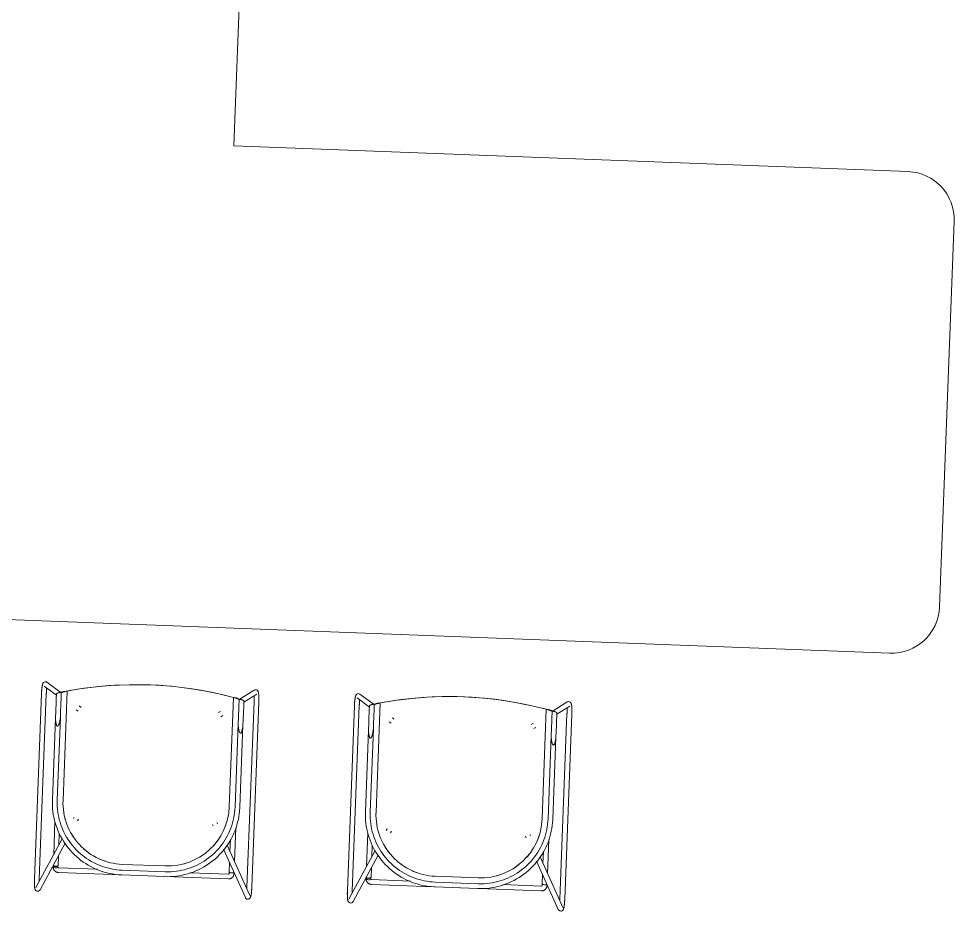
# Model space of a CAD drawing. Header units: millimetres. Extents: x 17567 to 83301, y -4294 to 56331.
# Drawn here: x 57543 to 59485, y 38583 to 40435 of the extents above; entities that cross this region are included whole.
import ezdxf

# ---------------------------------------------------------------- set-up
doc = ezdxf.new("R2010")
doc.units = ezdxf.units.MM
doc.header["$MEASUREMENT"] = 0
doc.layers.add('I-FURN', color=40, linetype='Continuous', lineweight=13)
doc.layers.add('Q-CASE', color=33, linetype='Continuous', lineweight=13)

# ---------------------------------------------------------------- blocks, each defined once
blk = doc.blocks.new('BVN_Joinery_Cafe_JO-N-01 _Opt 10_ - Type 1-10444974-GA PLAN - LEVEL 11')
at = {"layer": 'Q-CASE'}
for p, q in [((-2039.6, 2349.1), (-2039.6, 4699.3)), ((-1039.6, 2349.1), (-1039.6, 3749.3)), ((1110.4, 3749.3), (-1039.6, 3749.3)), ((-1139.4, 2249.3), (-1939.9, 2249.3))]:
    blk.add_line(p, q, dxfattribs=at)
for centre, start, end in [((-1939.9, 2349.1), 180, 270), ((-1139.4, 2349.1), 270, 360)]:
    blk.add_arc(centre, 99.7, start, end, dxfattribs=at)
blk = doc.blocks.new('New Furniture_Bar Stool_NC4 - NC4-V125-GA PLAN - LEVEL 11')
at = {"layer": 'I-FURN'}
for p, q in [((-222.2, 225.4), (-171.1, 122.5)), ((-164.3, 131.3), (-213.2, 229.9)), ((213.2, 229.9), (164.5, 131.7)), ((171.1, 122.5), (222.2, 225.4)), ((-225.7, 208.2), (-225.7, -176.9)), ((-215.7, -176.9), (-215.7, 208.2)), ((215.7, 208.2), (215.7, -176.9)), ((225.7, -176.9), (225.7, 208.2)), ((-187.7, 181.9), (-187.7, 178.2)), ((-177.7, 178.2), (-177.7, 181.9)), ((-177.7, 158.3), (-177.7, 178.2)), ((-46, 192.8), (-176.5, 192.8)), ((-176.5, 182.8), (-96.4, 182.8)), ((44.7, 192.9), (-44.7, 192.9)), ((-44.7, 182.9), (44.7, 182.9)), ((176.5, 192.8), (46, 192.8)), ((95.9, 182.8), (176.5, 182.8)), ((177.7, 178.2), (177.7, 158.3)), ((-187.7, 156.2), (-187.7, 86.3)), ((44.7, 170.8), (-44.7, 170.8)), ((44.7, 170.8), (-44.7, 170.8)), ((187.7, 86.5), (187.7, 156.2)), ((-177.7, 110.5), (-177.7, 136)), ((177.7, 136), (177.7, 111.3)), ((-149.8, 79.6), (-148.3, 76.5)), ((-139.3, 80.9), (-140.8, 84)), ((140.8, 84), (139.3, 80.9)), ((148.3, 76.5), (149.8, 79.6)), ((-194.7, 42.9), (-194.7, -127.1)), ((-184.7, -129.8), (-184.7, 42.9)), ((-172.5, 42.9), (-172.5, -184.2)), ((-172.5, 42.9), (-172.5, -184.2)), ((172.5, -184.2), (172.5, 42.9)), ((172.5, -184.2), (172.5, 42.9)), ((184.7, 42.9), (184.7, -129.8)), ((194.7, -127.1), (194.7, 42.9)), ((-148.1, -143), (-152.3, -145.9)), ((-146.7, -154.2), (-142.4, -151.3)), ((142.4, -151.3), (146.7, -154.2)), ((152.3, -145.9), (148.1, -143)), ((-194.7, -174.8), (-220.9, -192.7)), ((-215.3, -201), (-184.8, -180.2)), ((-188.6, -180.3), (-172.8, -184.1)), ((172.8, -184.1), (188.6, -180.3)), ((183.1, -181.3), (183.4, -181.1)), ((184.8, -180.2), (215.3, -201)), ((220.9, -192.7), (194.7, -174.8))]:
    blk.add_line(p, q, dxfattribs=at)
at = {"layer": 'I-FURN', "flags": 128}
for points in [[(-218.3, 233.2), (-220, 232.9), (-221.2, 232.3), (-222.1, 231.6), (-222.7, 231), (-223.1, 230.4), (-223.4, 229.9), (-223.6, 229.4), (-223.8, 228.9), (-223.9, 228.5), (-224, 228), (-224.2, 227.6), (-224.3, 227.1), (-224.4, 226.6), (-224.5, 226.1), (-224.6, 225.6), (-224.7, 225.1), (-224.8, 224.5), (-224.9, 223.9), (-224.9, 223.3), (-225, 222.7), (-225.1, 222.1), (-225.1, 221.5), (-225.2, 220.8), (-225.3, 220.1), (-225.3, 219.4), (-225.4, 218.7), (-225.4, 218), (-225.5, 217.2), (-225.5, 216.5), (-225.6, 215.7), (-225.6, 214.9), (-225.6, 214.1), (-225.7, 213.3), (-225.7, 212.5), (-225.7, 211.7), (-225.7, 210.9), (-225.7, 210.1), (-225.7, 209.3), (-225.7, 208.4), (-225.7, 208.2)], [(-218.3, 233.2), (-216.6, 232.9), (-215.4, 232.3), (-214.5, 231.6), (-213.9, 231), (-213.5, 230.4), (-213.2, 229.9), (-213.2, 229.9)], [(218.3, 233.2), (216.6, 232.9), (215.4, 232.3), (214.5, 231.6), (213.9, 231), (213.5, 230.4), (213.2, 229.9), (213.2, 229.9)], [(218.3, 233.2), (220, 232.9), (221.2, 232.3), (222.1, 231.6), (222.7, 231), (223.1, 230.4), (223.4, 229.9), (223.6, 229.4), (223.8, 228.9), (223.9, 228.5), (224, 228), (224.2, 227.6), (224.3, 227.1), (224.4, 226.6), (224.5, 226.1), (224.6, 225.6), (224.7, 225.1), (224.8, 224.5), (224.9, 223.9), (224.9, 223.3), (225, 222.7), (225.1, 222.1), (225.1, 221.5), (225.2, 220.8), (225.3, 220.1), (225.3, 219.4), (225.4, 218.7), (225.4, 218), (225.5, 217.2), (225.5, 216.5), (225.6, 215.7), (225.6, 214.9), (225.6, 214.1), (225.7, 213.3), (225.7, 212.5), (225.7, 211.7), (225.7, 210.9), (225.7, 210.1), (225.7, 209.3), (225.7, 208.4), (225.7, 208.2)], [(-215.7, 212), (-215.7, 211.2), (-215.7, 210.5), (-215.7, 209.7), (-215.7, 208.9), (-215.7, 208.2)], [(215.7, 212), (215.7, 211.2), (215.7, 210.5), (215.7, 209.7), (215.7, 208.9), (215.7, 208.2)], [(-44.7, 192.9), (-50.7, 192.8), (-56.6, 192.4), (-62.6, 191.9), (-68.6, 191), (-74.5, 189.9), (-80.3, 188.6), (-86.1, 187.1), (-91.8, 185.3), (-97.5, 183.3), (-103.1, 181.1), (-108.6, 178.6), (-113.9, 176), (-119.2, 173.1), (-124.3, 170), (-129.4, 166.7), (-134.2, 163.2), (-139, 159.6), (-143.6, 155.7), (-148, 151.7), (-152.3, 147.4), (-156.4, 143), (-160.3, 138.5), (-164, 133.8), (-167.5, 129), (-170.9, 124), (-174, 118.9), (-177, 113.6), (-179.7, 108.3), (-182.2, 102.8), (-184.5, 97.3), (-186.5, 91.6), (-188.4, 85.9), (-190, 80.2), (-191.3, 74.3), (-192.5, 68.4), (-193.4, 62.5), (-194, 56.5), (-194.5, 50.5), (-194.7, 44.5), (-194.7, 42.9)], [(-176.5, 192.8), (-176.9, 192.7), (-177.4, 192.7), (-177.8, 192.7), (-178.2, 192.6), (-178.7, 192.5), (-179.1, 192.5), (-179.5, 192.3), (-179.9, 192.2), (-180.4, 192.1), (-180.8, 191.9), (-181.2, 191.8), (-181.6, 191.6), (-182, 191.4), (-182.3, 191.1), (-182.7, 190.9), (-183.1, 190.7), (-183.4, 190.4), (-183.8, 190.1), (-184.1, 189.8), (-184.4, 189.5), (-184.7, 189.2), (-185, 188.9), (-185.3, 188.6), (-185.6, 188.2), (-185.9, 187.8), (-186.1, 187.5), (-186.3, 187.1), (-186.5, 186.7), (-186.7, 186.3), (-186.9, 185.9), (-187.1, 185.5), (-187.2, 185), (-187.3, 184.6), (-187.4, 184.2), (-187.5, 183.8), (-187.6, 183.3), (-187.6, 182.9), (-187.7, 182.4), (-187.7, 182), (-187.7, 181.9)], [(-184.7, 42.9), (-184.5, 48.5), (-184.2, 54.1), (-183.7, 59.7), (-182.9, 65.2), (-181.9, 70.7), (-180.6, 76.2), (-179.2, 81.6), (-177.6, 87), (-175.7, 92.2), (-173.6, 97.4), (-171.3, 102.6), (-168.8, 107.6), (-166.2, 112.5), (-163.3, 117.3), (-160.2, 122), (-157, 126.5), (-153.5, 131), (-149.9, 135.2), (-146.1, 139.4), (-142.2, 143.4), (-138.1, 147.2), (-133.9, 150.8), (-129.5, 154.3), (-125, 157.6), (-120.3, 160.7), (-115.5, 163.7), (-110.6, 166.4), (-105.7, 168.9), (-100.6, 171.3), (-95.4, 173.4), (-90.1, 175.3), (-84.8, 177.1), (-79.4, 178.5), (-74, 179.8), (-68.5, 180.9), (-62.9, 181.7), (-57.4, 182.4), (-51.8, 182.7), (-46.2, 182.9), (-44.7, 182.9)], [(-177.7, 181.9), (-177.7, 181.9), (-177.7, 181.9), (-177.7, 181.9), (-177.7, 182), (-177.7, 182), (-177.7, 182), (-177.7, 182), (-177.7, 182.1), (-177.6, 182.1), (-177.6, 182.1), (-177.6, 182.2), (-177.6, 182.2), (-177.6, 182.2), (-177.6, 182.2), (-177.6, 182.3), (-177.5, 182.3), (-177.5, 182.3), (-177.5, 182.4), (-177.5, 182.4), (-177.4, 182.4), (-177.4, 182.4), (-177.4, 182.5), (-177.3, 182.5), (-177.3, 182.5), (-177.2, 182.6), (-177.2, 182.6), (-177.1, 182.6), (-177.1, 182.6), (-177.1, 182.6), (-177, 182.7), (-177, 182.7), (-176.9, 182.7), (-176.8, 182.7), (-176.8, 182.7), (-176.7, 182.7), (-176.7, 182.7), (-176.6, 182.8), (-176.6, 182.8), (-176.5, 182.8), (-176.5, 182.8)], [(194.7, 42.9), (194.5, 48.9), (194.2, 54.9), (193.6, 60.9), (192.7, 66.8), (191.7, 72.7), (190.4, 78.6), (188.8, 84.4), (187, 90.1), (185, 95.8), (182.8, 101.3), (180.4, 106.8), (177.7, 112.2), (174.8, 117.5), (171.7, 122.6), (168.5, 127.6), (165, 132.5), (161.3, 137.2), (157.4, 141.8), (153.4, 146.3), (149.2, 150.5), (144.8, 154.6), (140.2, 158.5), (135.5, 162.3), (130.7, 165.8), (125.7, 169.1), (120.6, 172.3), (115.4, 175.2), (110, 177.9), (104.6, 180.4), (99, 182.7), (93.4, 184.8), (87.7, 186.6), (81.9, 188.2), (76, 189.6), (70.2, 190.7), (64.2, 191.6), (58.3, 192.3), (52.3, 192.7), (46.3, 192.9), (44.7, 192.9)], [(44.7, 182.9), (50.3, 182.8), (55.8, 182.5), (61.4, 181.9), (67, 181.1), (72.5, 180.1), (77.9, 178.9), (83.4, 177.5), (88.7, 175.8), (94, 174), (99.2, 171.9), (104.3, 169.6), (109.3, 167.1), (114.2, 164.4), (119, 161.5), (123.7, 158.5), (128.3, 155.2), (132.7, 151.8), (137, 148.2), (141.1, 144.4), (145.1, 140.5), (148.9, 136.4), (152.6, 132.1), (156, 127.7), (159.3, 123.2), (162.5, 118.6), (165.4, 113.8), (168.1, 108.9), (170.7, 103.9), (173, 98.8), (175.1, 93.7), (177.1, 88.4), (178.8, 83.1), (180.3, 77.7), (181.6, 72.2), (182.6, 66.7), (183.5, 61.2), (184.1, 55.6), (184.5, 50), (184.7, 44.4), (184.7, 42.9)], [(187.7, 181.9), (187.7, 182.3), (187.7, 182.7), (187.6, 183.2), (187.5, 183.6), (187.5, 184.1), (187.4, 184.5), (187.2, 184.9), (187.1, 185.4), (186.9, 185.8), (186.8, 186.2), (186.6, 186.6), (186.4, 187), (186.2, 187.4), (185.9, 187.7), (185.7, 188.1), (185.4, 188.5), (185.1, 188.8), (184.8, 189.1), (184.5, 189.5), (184.2, 189.8), (183.9, 190.1), (183.5, 190.3), (183.2, 190.6), (182.8, 190.9), (182.4, 191.1), (182.1, 191.3), (181.7, 191.5), (181.3, 191.7), (180.9, 191.9), (180.5, 192), (180.1, 192.2), (179.6, 192.3), (179.2, 192.4), (178.8, 192.5), (178.4, 192.6), (177.9, 192.7), (177.5, 192.7), (177, 192.7), (176.6, 192.8), (176.5, 192.8)], [(176.5, 182.8), (176.5, 182.8), (176.6, 182.8), (176.7, 182.7), (176.7, 182.7), (176.8, 182.7), (176.8, 182.7), (176.9, 182.7), (176.9, 182.7), (177, 182.7), (177, 182.7), (177.1, 182.6), (177.1, 182.6), (177.2, 182.6), (177.2, 182.6), (177.3, 182.5), (177.3, 182.5), (177.3, 182.5), (177.4, 182.5), (177.4, 182.4), (177.4, 182.4), (177.5, 182.4), (177.5, 182.3), (177.5, 182.3), (177.5, 182.3), (177.6, 182.2), (177.6, 182.2), (177.6, 182.2), (177.6, 182.2), (177.6, 182.1), (177.6, 182.1), (177.7, 182.1), (177.7, 182), (177.7, 182), (177.7, 182), (177.7, 182), (177.7, 181.9), (177.7, 181.9), (177.7, 181.9), (177.7, 181.9), (177.7, 181.9)], [(-194.7, -127.1), (-194.7, -126.7), (-194.7, -126.4), (-194.6, -126.2), (-194.6, -125.7), (-194.6, -125.4), (-194.6, -125.2), (-194.6, -124.8), (-194.6, -124.6), (-194.5, -124.2), (-194.5, -123.8), (-194.5, -123.5), (-194.4, -122.9), (-194.4, -122.7), (-194.3, -122.2), (-194.3, -121.8), (-194.2, -121.4), (-194.1, -120.8), (-194, -120.3), (-194, -120.1), (-193.9, -119.8), (-193.8, -119.2), (-193.7, -118.7), (-193.6, -118.2), (-193.5, -117.6), (-193.4, -117.2), (-193.3, -116.9), (-193.2, -116.6), (-193.2, -116.2), (-193.1, -116), (-193, -115.7), (-193, -115.5), (-192.9, -115.2), (-192.8, -115), (-192.7, -114.7), (-192.6, -114.5), (-192.5, -114.2), (-192.4, -113.9), (-192.2, -113.3), (-192.1, -112.9), (-192, -112.7), (-191.9, -112.4), (-191.9, -112.3), (-191.8, -112.1), (-191.7, -111.9), (-191.6, -111.8), (-191.6, -111.6), (-191.5, -111.4), (-191.5, -111.4), (-191.4, -111.2), (-191.3, -111.2), (-191.3, -111.1), (-191.2, -111), (-191.2, -110.9), (-191.1, -110.8), (-191.1, -110.8), (-191, -110.8), (-191, -110.7), (-191, -110.7), (-190.9, -110.6), (-190.9, -110.6), (-190.8, -110.6), (-190.8, -110.6), (-190.7, -110.5), (-190.7, -110.5), (-190.6, -110.5), (-190.5, -110.5), (-190.5, -110.5), (-190.4, -110.5), (-190.4, -110.5), (-190.3, -110.5), (-190.2, -110.5), (-190.2, -110.6), (-190.1, -110.6), (-190, -110.6), (-190, -110.6), (-189.9, -110.7), (-189.8, -110.7), (-189.7, -110.8), (-189.6, -110.9), (-189.5, -110.9), (-189.4, -111), (-189.3, -111.1), (-189.2, -111.2), (-189, -111.3), (-189, -111.4), (-188.8, -111.6), (-188.7, -111.7), (-188.6, -111.8), (-188.4, -112), (-188.3, -112.1), (-188.2, -112.2), (-188.1, -112.4), (-187.9, -112.6), (-187.8, -112.8), (-187.8, -112.8), (-187.7, -113), (-187.6, -113), (-187.6, -113.1), (-187.5, -113.3), (-187.5, -113.4), (-187.4, -113.5), (-187.3, -113.8), (-187.3, -113.9), (-187.2, -114.1), (-187.1, -114.3), (-187.1, -114.5), (-187, -114.8), (-186.9, -115.2), (-186.8, -115.5), (-186.7, -116), (-186.6, -116.5), (-186.5, -116.8), (-186.4, -117.1), (-186.4, -117.3), (-186.3, -117.6), (-186.2, -118.1), (-186.1, -118.5), (-186, -118.7), (-185.9, -119.2), (-185.9, -119.6), (-185.7, -120.3), (-185.6, -121), (-185.5, -121.3), (-185.4, -122.1), (-185.3, -122.4), (-185.3, -122.8), (-185.2, -123.5), (-185.1, -124.1), (-185, -124.4), (-185, -124.9), (-184.9, -125.4), (-184.9, -125.6), (-184.8, -126.2), (-184.8, -126.4), (-184.8, -126.9), (-184.8, -127.3), (-184.7, -127.5), (-184.7, -127.9), (-184.7, -128.1), (-184.7, -128.4), (-184.7, -128.8), (-184.7, -129.1), (-184.7, -129.4), (-184.7, -129.8)], [(184.7, -129.8), (184.7, -129.4), (184.7, -129.1), (184.7, -128.8), (184.7, -128.4), (184.7, -128.1), (184.7, -127.9), (184.7, -127.5), (184.8, -127.3), (184.8, -126.9), (184.8, -126.4), (184.8, -126.2), (184.9, -125.6), (184.9, -125.4), (185, -124.9), (185, -124.4), (185.1, -124.1), (185.2, -123.5), (185.3, -122.8), (185.3, -122.4), (185.4, -122.1), (185.5, -121.3), (185.6, -121), (185.7, -120.3), (185.9, -119.6), (185.9, -119.2), (186, -118.7), (186.1, -118.5), (186.2, -118.1), (186.3, -117.6), (186.4, -117.3), (186.4, -117.1), (186.5, -116.8), (186.6, -116.5), (186.7, -116), (186.8, -115.5), (186.9, -115.2), (187, -114.8), (187.1, -114.5), (187.1, -114.3), (187.2, -114.1), (187.3, -113.9), (187.3, -113.8), (187.4, -113.5), (187.5, -113.4), (187.5, -113.3), (187.6, -113.1), (187.6, -113), (187.7, -113), (187.8, -112.8), (187.8, -112.8), (187.9, -112.6), (188.1, -112.4), (188.2, -112.2), (188.3, -112.1), (188.4, -112), (188.6, -111.8), (188.7, -111.7), (188.8, -111.6), (189, -111.4), (189, -111.3), (189.2, -111.2), (189.3, -111.1), (189.4, -111), (189.5, -110.9), (189.6, -110.9), (189.7, -110.8), (189.8, -110.7), (189.9, -110.7), (190, -110.6), (190, -110.6), (190.1, -110.6), (190.2, -110.6), (190.2, -110.5), (190.3, -110.5), (190.4, -110.5), (190.4, -110.5), (190.5, -110.5), (190.5, -110.5), (190.6, -110.5), (190.7, -110.5), (190.7, -110.5), (190.8, -110.6), (190.8, -110.6), (190.9, -110.6), (190.9, -110.6), (191, -110.7), (191, -110.7), (191, -110.8), (191.1, -110.8), (191.1, -110.8), (191.2, -110.9), (191.2, -111), (191.3, -111.1), (191.3, -111.2), (191.4, -111.2), (191.5, -111.4), (191.5, -111.4), (191.6, -111.6), (191.6, -111.8), (191.7, -111.9), (191.8, -112.1), (191.9, -112.3), (191.9, -112.4), (192, -112.7), (192.1, -112.9), (192.2, -113.3), (192.4, -113.9), (192.5, -114.2), (192.6, -114.5), (192.7, -114.7), (192.8, -115), (192.9, -115.2), (193, -115.5), (193, -115.7), (193.1, -116), (193.2, -116.2), (193.2, -116.6), (193.3, -116.9), (193.4, -117.2), (193.5, -117.6), (193.6, -118.2), (193.7, -118.7), (193.8, -119.2), (193.9, -119.8), (194, -120.1), (194, -120.3), (194.1, -120.8), (194.2, -121.4), (194.3, -121.8), (194.3, -122.2), (194.4, -122.7), (194.4, -122.9), (194.5, -123.5), (194.5, -123.8), (194.5, -124.2), (194.6, -124.6), (194.6, -124.8), (194.6, -125.2), (194.6, -125.4), (194.6, -125.7), (194.6, -126.2), (194.7, -126.4), (194.7, -126.7), (194.7, -127.1)], [(-194.7, -177.1), (-194.7, -172.2), (-194.7, -168.6), (-194.7, -164.4), (-194.7, -156.7), (-194.7, -147.9), (-194.7, -143), (-194.7, -138), (-194.7, -127.1)], [(-184.7, -129.8), (-184.7, -144), (-184.7, -150.5), (-184.7, -156.5), (-184.7, -164.6), (-184.7, -168.1), (-184.7, -171.2), (-184.7, -173.9), (-184.7, -176.2), (-184.7, -179.6)], [(184.7, -179.6), (184.7, -174.7), (184.7, -171.2), (184.7, -166.9), (184.7, -159.4), (184.7, -150.5), (184.7, -145.7), (184.7, -140.6), (184.7, -129.8)], [(194.7, -127.1), (194.7, -141.4), (194.7, -147.9), (194.7, -153.9), (194.7, -162), (194.7, -165.5), (194.7, -168.6), (194.7, -171.4), (194.7, -173.7), (194.7, -177.1)], [(-218.3, -201.9), (-220, -201.6), (-221.2, -201), (-222.1, -200.3), (-222.7, -199.7), (-223.1, -199.1), (-223.4, -198.5), (-223.6, -198.1), (-223.8, -197.6), (-223.9, -197.2), (-224, -196.7), (-224.2, -196.2), (-224.3, -195.8), (-224.4, -195.3), (-224.5, -194.8), (-224.6, -194.3), (-224.7, -193.7), (-224.8, -193.2), (-224.9, -192.6), (-224.9, -192), (-225, -191.4), (-225.1, -190.8), (-225.1, -190.1), (-225.2, -189.5), (-225.3, -188.8), (-225.3, -188.1), (-225.4, -187.4), (-225.4, -186.6), (-225.5, -185.9), (-225.5, -185.1), (-225.6, -184.4), (-225.6, -183.6), (-225.6, -182.8), (-225.7, -182), (-225.7, -181.2), (-225.7, -180.4), (-225.7, -179.6), (-225.7, -178.8), (-225.7, -177.9), (-225.7, -177.1), (-225.7, -176.9)], [(-215.2, -188.9), (-215.3, -188.3), (-215.3, -187.7), (-215.4, -187.1), (-215.4, -186.4), (-215.5, -185.8), (-215.5, -185.1), (-215.6, -184.4), (-215.6, -183.7), (-215.6, -182.9), (-215.6, -182.2), (-215.7, -181.4), (-215.7, -180.7), (-215.7, -179.9), (-215.7, -179.2), (-215.7, -178.4), (-215.7, -177.6), (-215.7, -176.9)], [(-180.6, -182.1), (-182.5, -181.7), (-183.5, -181.5), (-184.8, -181.2), (-185.7, -181), (-186.1, -180.9), (-186.8, -180.8), (-187.4, -180.6), (-187.7, -180.6), (-188.3, -180.4), (-188.5, -180.4), (-189, -180.3), (-189.4, -180.1), (-189.7, -180.1), (-190, -180), (-190.5, -179.8), (-190.9, -179.7), (-191.2, -179.6), (-191.4, -179.5), (-191.6, -179.5), (-191.8, -179.4), (-192.1, -179.3), (-192.3, -179.2), (-192.4, -179.2), (-192.6, -179.1), (-192.8, -179), (-193, -178.9), (-193.1, -178.9), (-193.3, -178.8), (-193.4, -178.7), (-193.5, -178.6), (-193.7, -178.5), (-193.7, -178.5), (-193.9, -178.4), (-194, -178.3), (-194, -178.3), (-194.1, -178.2), (-194.2, -178.1), (-194.2, -178), (-194.3, -178), (-194.3, -177.9), (-194.4, -177.9), (-194.4, -177.8), (-194.5, -177.8), (-194.5, -177.7), (-194.5, -177.6), (-194.6, -177.6), (-194.6, -177.5), (-194.6, -177.4), (-194.6, -177.4), (-194.6, -177.3), (-194.7, -177.2), (-194.7, -177.1), (-194.7, -177.1)], [(-184.7, -179.6), (-184.7, -179.6), (-184.7, -179.7), (-184.6, -179.7), (-184.6, -179.8), (-184.6, -179.9), (-184.6, -179.9), (-184.6, -179.9), (-184.5, -180), (-184.5, -180.1), (-184.5, -180.1), (-184.4, -180.2), (-184.4, -180.3), (-184.3, -180.3), (-184.3, -180.4), (-184.2, -180.4), (-184.1, -180.5), (-184.1, -180.5), (-184, -180.6), (-183.9, -180.7), (-183.7, -180.8), (-183.5, -180.9), (-183.4, -181), (-183.3, -181), (-183.1, -181.1), (-182.9, -181.2), (-182.8, -181.2), (-182.6, -181.4), (-182.4, -181.4), (-182.1, -181.5), (-181.9, -181.6), (-181.7, -181.7), (-181.2, -181.9), (-181, -181.9), (-180.5, -182.1), (-179.9, -182.3), (-179.5, -182.4), (-179.3, -182.5), (-178.8, -182.6), (-178.1, -182.8), (-177.7, -182.9), (-176.8, -183.1), (-176.4, -183.2), (-175.4, -183.5), (-174.5, -183.7), (-173.8, -183.9), (-172.5, -184.2)], [(-182.1, -182), (-181.7, -182.2), (-181.3, -182.4)], [(-180.9, -182.5), (-180.5, -182.7), (-180.1, -182.8), (-179.6, -183), (-179.2, -183.1), (-178.8, -183.2), (-178.4, -183.2), (-177.9, -183.3)], [(-172.5, -184.2), (-141.9, -190.5), (-111.1, -195.5), (-80.2, -199.4), (-49.1, -201.9), (-17.9, -203.3), (13.3, -203.4), (44.5, -202.2), (75.7, -199.8), (106.7, -196.2), (137.5, -191.3), (168.1, -185.2), (172.5, -184.2)], [(172.5, -184.2), (174, -183.8), (174.7, -183.6), (175.8, -183.4), (176.7, -183.2), (177.2, -183), (177.8, -182.9), (178.4, -182.7), (178.8, -182.6), (179.3, -182.5), (179.5, -182.4), (179.9, -182.3), (180.5, -182.1), (181, -181.9), (181.2, -181.9), (181.7, -181.7), (181.9, -181.6), (182.1, -181.5), (182.4, -181.4), (182.6, -181.4), (182.8, -181.2), (182.9, -181.2), (183.1, -181.1), (183.3, -181), (183.4, -181), (183.5, -180.9), (183.7, -180.8), (183.9, -180.7), (184, -180.6), (184.1, -180.5), (184.1, -180.5), (184.2, -180.4), (184.3, -180.4), (184.3, -180.3), (184.4, -180.3), (184.4, -180.2), (184.5, -180.1), (184.5, -180.1), (184.5, -180), (184.6, -179.9), (184.6, -179.9), (184.6, -179.9), (184.6, -179.8), (184.6, -179.7), (184.7, -179.7), (184.7, -179.6), (184.7, -179.6)], [(177.8, -183.3), (178.2, -183.3), (178.7, -183.2), (179.1, -183.1), (179.5, -183), (179.9, -182.9), (180.4, -182.7), (180.8, -182.6), (181.2, -182.4), (181.6, -182.2), (182, -182)], [(194.7, -177.1), (194.7, -177.2), (194.7, -177.2), (194.6, -177.3), (194.6, -177.4), (194.6, -177.4), (194.6, -177.5), (194.6, -177.5), (194.6, -177.6), (194.5, -177.7), (194.5, -177.7), (194.4, -177.8), (194.4, -177.9), (194.3, -177.9), (194.3, -178), (194.2, -178.1), (194.2, -178.1), (194.1, -178.2), (194, -178.2), (194, -178.3), (193.9, -178.4), (193.7, -178.5), (193.6, -178.6), (193.5, -178.6), (193.4, -178.7), (193.2, -178.8), (193.2, -178.8), (193, -178.9), (192.9, -179), (192.7, -179), (192.5, -179.1), (192.4, -179.2), (192.1, -179.3), (191.8, -179.4), (191.6, -179.5), (191.4, -179.5), (191.2, -179.6), (190.9, -179.7), (190.5, -179.8), (190, -180), (189.7, -180.1), (189.4, -180.1), (189, -180.3), (188.5, -180.4), (188.3, -180.4), (187.7, -180.6), (187.4, -180.6), (186.8, -180.8), (186.1, -180.9), (185.7, -181), (184.8, -181.2), (183.5, -181.5), (182.5, -181.7), (180.6, -182.1)], [(215.2, -188.9), (215.3, -188.3), (215.3, -187.7), (215.4, -187.1), (215.4, -186.4), (215.5, -185.8), (215.5, -185.1), (215.6, -184.4), (215.6, -183.7), (215.6, -182.9), (215.6, -182.2), (215.7, -181.4), (215.7, -180.7), (215.7, -179.9), (215.7, -179.2), (215.7, -178.4), (215.7, -177.6), (215.7, -176.9)], [(218.3, -201.9), (220, -201.6), (221.2, -201), (222.1, -200.3), (222.7, -199.7), (223.1, -199.1), (223.4, -198.5), (223.6, -198.1), (223.8, -197.6), (223.9, -197.2), (224, -196.7), (224.2, -196.2), (224.3, -195.8), (224.4, -195.3), (224.5, -194.8), (224.6, -194.3), (224.7, -193.7), (224.8, -193.2), (224.9, -192.6), (224.9, -192), (225, -191.4), (225.1, -190.8), (225.1, -190.1), (225.2, -189.5), (225.3, -188.8), (225.3, -188.1), (225.4, -187.4), (225.4, -186.6), (225.5, -185.9), (225.5, -185.1), (225.6, -184.4), (225.6, -183.6), (225.6, -182.8), (225.7, -182), (225.7, -181.2), (225.7, -180.4), (225.7, -179.6), (225.7, -178.8), (225.7, -177.9), (225.7, -177.1), (225.7, -176.9)], [(-218.3, -201.9), (-216.6, -201.6), (-215.4, -201), (-215.3, -201)], [(218.3, -201.9), (216.6, -201.6), (215.4, -201), (215.3, -201)]]:
    blk.add_lwpolyline(points, dxfattribs=at)
at = {"layer": 'I-FURN'}
for centre, radius, start, end in [((-44.7, 42.9), 127.9, 90, 180), ((-44.7, 42.9), 127.9, 106.682, 111.9872), ((44.7, 42.9), 127.9, 360, 90), ((44.7, 42.9), 127.9, 68.0128, 73.318), ((-44.7, 42.9), 127.9, 123.4498, 129.5802), ((44.7, 42.9), 127.9, 50.4198, 56.5502), ((-44.7, 42.9), 127.9, 140.4198, 146.5502), ((44.7, 42.9), 127.9, 33.4498, 39.5802), ((-44.7, 42.9), 127.9, 158.0128, 163.318), ((44.7, 42.9), 127.9, 16.682, 21.9872), ((0, 576.9), 780.4, 257.2281, 282.7719)]:
    blk.add_arc(centre, radius, start, end, dxfattribs=at)
for centre, major_axis, start_param, end_param in [((-182.7, 178.2), (5, 0), 0, 3.141593), ((-182.7, 178.2), (-5, 0), 4.712389, 6.283185), ((-182.7, 178.2), (5, 0), 0, 1.570796), ((182.7, 181.9), (5, 0), 0, 3.141593), ((182.7, 181.9), (5, 0), 3.141593, 6.283185), ((182.7, 178.2), (5, 0), 1.570796, 3.141593), ((182.7, 178.2), (5, 0), 0, 1.570796)]:
    blk.add_ellipse(centre, major_axis=major_axis, ratio=0.309017, start_param=start_param, end_param=end_param, dxfattribs=at)
blk = doc.blocks.new('New Furniture_Bar Stool_NC4 - NC4-V126-GA PLAN - LEVEL 11')
at = {"layer": 'I-FURN'}
for p, q in [((-222.2, 225.4), (-171.1, 122.5)), ((-164.3, 131.3), (-213.2, 229.9)), ((213.2, 229.9), (164.5, 131.7)), ((171.1, 122.5), (222.2, 225.4)), ((-225.7, 208.2), (-225.7, -176.9)), ((-215.7, -176.9), (-215.7, 208.2)), ((215.7, 208.2), (215.7, -176.9)), ((225.7, -176.9), (225.7, 208.2)), ((-187.7, 181.9), (-187.7, 178.2)), ((-177.7, 178.2), (-177.7, 181.9)), ((-177.7, 158.3), (-177.7, 178.2)), ((-46, 192.8), (-176.5, 192.8)), ((-176.5, 182.8), (-96.4, 182.8)), ((44.7, 192.9), (-44.7, 192.9)), ((-44.7, 182.9), (44.7, 182.9)), ((176.5, 192.8), (46, 192.8)), ((95.9, 182.8), (176.5, 182.8)), ((177.7, 178.2), (177.7, 158.3)), ((-187.7, 156.2), (-187.7, 86.3)), ((44.7, 170.8), (-44.7, 170.8)), ((44.7, 170.8), (-44.7, 170.8)), ((187.7, 86.5), (187.7, 156.2)), ((-177.7, 110.5), (-177.7, 136)), ((177.7, 136), (177.7, 111.3)), ((-149.8, 79.6), (-148.3, 76.5)), ((-139.3, 80.9), (-140.8, 84)), ((140.8, 84), (139.3, 80.9)), ((148.3, 76.5), (149.8, 79.6)), ((-194.7, 42.9), (-194.7, -127.1)), ((-184.7, -129.8), (-184.7, 42.9)), ((-172.5, 42.9), (-172.5, -184.2)), ((-172.5, 42.9), (-172.5, -184.2)), ((172.5, -184.2), (172.5, 42.9)), ((172.5, -184.2), (172.5, 42.9)), ((184.7, 42.9), (184.7, -129.8)), ((194.7, -127.1), (194.7, 42.9)), ((-148.1, -143), (-152.3, -145.9)), ((-146.7, -154.2), (-142.4, -151.3)), ((142.4, -151.3), (146.7, -154.2)), ((152.3, -145.9), (148.1, -143)), ((-194.7, -174.8), (-220.9, -192.7)), ((-215.3, -201), (-184.8, -180.2)), ((-188.6, -180.3), (-172.8, -184.1)), ((172.8, -184.1), (188.6, -180.3)), ((183.1, -181.3), (183.4, -181.1)), ((184.8, -180.2), (215.3, -201)), ((220.9, -192.7), (194.7, -174.8))]:
    blk.add_line(p, q, dxfattribs=at)
at = {"layer": 'I-FURN', "flags": 128}
for points in [[(-218.3, 233.2), (-220, 232.9), (-221.2, 232.3), (-222.1, 231.6), (-222.7, 231), (-223.1, 230.4), (-223.4, 229.9), (-223.6, 229.4), (-223.8, 228.9), (-223.9, 228.5), (-224, 228), (-224.2, 227.6), (-224.3, 227.1), (-224.4, 226.6), (-224.5, 226.1), (-224.6, 225.6), (-224.7, 225.1), (-224.8, 224.5), (-224.9, 223.9), (-224.9, 223.3), (-225, 222.7), (-225.1, 222.1), (-225.1, 221.5), (-225.2, 220.8), (-225.3, 220.1), (-225.3, 219.4), (-225.4, 218.7), (-225.4, 218), (-225.5, 217.2), (-225.5, 216.5), (-225.6, 215.7), (-225.6, 214.9), (-225.6, 214.1), (-225.7, 213.3), (-225.7, 212.5), (-225.7, 211.7), (-225.7, 210.9), (-225.7, 210.1), (-225.7, 209.3), (-225.7, 208.4), (-225.7, 208.2)], [(-218.3, 233.2), (-216.6, 232.9), (-215.4, 232.3), (-214.5, 231.6), (-213.9, 231), (-213.5, 230.4), (-213.2, 229.9), (-213.2, 229.9)], [(218.3, 233.2), (216.6, 232.9), (215.4, 232.3), (214.5, 231.6), (213.9, 231), (213.5, 230.4), (213.2, 229.9), (213.2, 229.9)], [(218.3, 233.2), (220, 232.9), (221.2, 232.3), (222.1, 231.6), (222.7, 231), (223.1, 230.4), (223.4, 229.9), (223.6, 229.4), (223.8, 228.9), (223.9, 228.5), (224, 228), (224.2, 227.6), (224.3, 227.1), (224.4, 226.6), (224.5, 226.1), (224.6, 225.6), (224.7, 225.1), (224.8, 224.5), (224.9, 223.9), (224.9, 223.3), (225, 222.7), (225.1, 222.1), (225.1, 221.5), (225.2, 220.8), (225.3, 220.1), (225.3, 219.4), (225.4, 218.7), (225.4, 218), (225.5, 217.2), (225.5, 216.5), (225.6, 215.7), (225.6, 214.9), (225.6, 214.1), (225.7, 213.3), (225.7, 212.5), (225.7, 211.7), (225.7, 210.9), (225.7, 210.1), (225.7, 209.3), (225.7, 208.4), (225.7, 208.2)], [(-215.7, 212), (-215.7, 211.2), (-215.7, 210.5), (-215.7, 209.7), (-215.7, 208.9), (-215.7, 208.2)], [(215.7, 212), (215.7, 211.2), (215.7, 210.5), (215.7, 209.7), (215.7, 208.9), (215.7, 208.2)], [(-44.7, 192.9), (-50.7, 192.8), (-56.6, 192.4), (-62.6, 191.9), (-68.6, 191), (-74.5, 189.9), (-80.3, 188.6), (-86.1, 187.1), (-91.8, 185.3), (-97.5, 183.3), (-103.1, 181.1), (-108.6, 178.6), (-113.9, 176), (-119.2, 173.1), (-124.3, 170), (-129.4, 166.7), (-134.2, 163.2), (-139, 159.6), (-143.6, 155.7), (-148, 151.7), (-152.3, 147.4), (-156.4, 143), (-160.3, 138.5), (-164, 133.8), (-167.5, 129), (-170.9, 124), (-174, 118.9), (-177, 113.6), (-179.7, 108.3), (-182.2, 102.8), (-184.5, 97.3), (-186.5, 91.6), (-188.4, 85.9), (-190, 80.2), (-191.3, 74.3), (-192.5, 68.4), (-193.4, 62.5), (-194, 56.5), (-194.5, 50.5), (-194.7, 44.5), (-194.7, 42.9)], [(-176.5, 192.8), (-176.9, 192.7), (-177.4, 192.7), (-177.8, 192.7), (-178.2, 192.6), (-178.7, 192.5), (-179.1, 192.5), (-179.5, 192.3), (-179.9, 192.2), (-180.4, 192.1), (-180.8, 191.9), (-181.2, 191.8), (-181.6, 191.6), (-182, 191.4), (-182.3, 191.1), (-182.7, 190.9), (-183.1, 190.7), (-183.4, 190.4), (-183.8, 190.1), (-184.1, 189.8), (-184.4, 189.5), (-184.7, 189.2), (-185, 188.9), (-185.3, 188.6), (-185.6, 188.2), (-185.9, 187.8), (-186.1, 187.5), (-186.3, 187.1), (-186.5, 186.7), (-186.7, 186.3), (-186.9, 185.9), (-187.1, 185.5), (-187.2, 185), (-187.3, 184.6), (-187.4, 184.2), (-187.5, 183.8), (-187.6, 183.3), (-187.6, 182.9), (-187.7, 182.4), (-187.7, 182), (-187.7, 181.9)], [(-184.7, 42.9), (-184.5, 48.5), (-184.2, 54.1), (-183.7, 59.7), (-182.9, 65.2), (-181.9, 70.7), (-180.6, 76.2), (-179.2, 81.6), (-177.6, 87), (-175.7, 92.2), (-173.6, 97.4), (-171.3, 102.6), (-168.8, 107.6), (-166.2, 112.5), (-163.3, 117.3), (-160.2, 122), (-157, 126.5), (-153.5, 131), (-149.9, 135.2), (-146.1, 139.4), (-142.2, 143.4), (-138.1, 147.2), (-133.9, 150.8), (-129.5, 154.3), (-125, 157.6), (-120.3, 160.7), (-115.5, 163.7), (-110.6, 166.4), (-105.7, 168.9), (-100.6, 171.3), (-95.4, 173.4), (-90.1, 175.3), (-84.8, 177.1), (-79.4, 178.5), (-74, 179.8), (-68.5, 180.9), (-62.9, 181.7), (-57.4, 182.4), (-51.8, 182.7), (-46.2, 182.9), (-44.7, 182.9)], [(-177.7, 181.9), (-177.7, 181.9), (-177.7, 181.9), (-177.7, 181.9), (-177.7, 182), (-177.7, 182), (-177.7, 182), (-177.7, 182), (-177.7, 182.1), (-177.6, 182.1), (-177.6, 182.1), (-177.6, 182.2), (-177.6, 182.2), (-177.6, 182.2), (-177.6, 182.2), (-177.6, 182.3), (-177.5, 182.3), (-177.5, 182.3), (-177.5, 182.4), (-177.5, 182.4), (-177.4, 182.4), (-177.4, 182.4), (-177.4, 182.5), (-177.3, 182.5), (-177.3, 182.5), (-177.2, 182.6), (-177.2, 182.6), (-177.1, 182.6), (-177.1, 182.6), (-177.1, 182.6), (-177, 182.7), (-177, 182.7), (-176.9, 182.7), (-176.8, 182.7), (-176.8, 182.7), (-176.7, 182.7), (-176.7, 182.7), (-176.6, 182.8), (-176.6, 182.8), (-176.5, 182.8), (-176.5, 182.8)], [(194.7, 42.9), (194.5, 48.9), (194.2, 54.9), (193.6, 60.9), (192.7, 66.8), (191.7, 72.7), (190.4, 78.6), (188.8, 84.4), (187, 90.1), (185, 95.8), (182.8, 101.3), (180.4, 106.8), (177.7, 112.2), (174.8, 117.5), (171.7, 122.6), (168.5, 127.6), (165, 132.5), (161.3, 137.2), (157.4, 141.8), (153.4, 146.3), (149.2, 150.5), (144.8, 154.6), (140.2, 158.5), (135.5, 162.3), (130.7, 165.8), (125.7, 169.1), (120.6, 172.3), (115.4, 175.2), (110, 177.9), (104.6, 180.4), (99, 182.7), (93.4, 184.8), (87.7, 186.6), (81.9, 188.2), (76, 189.6), (70.2, 190.7), (64.2, 191.6), (58.3, 192.3), (52.3, 192.7), (46.3, 192.9), (44.7, 192.9)], [(44.7, 182.9), (50.3, 182.8), (55.8, 182.5), (61.4, 181.9), (67, 181.1), (72.5, 180.1), (77.9, 178.9), (83.4, 177.5), (88.7, 175.8), (94, 174), (99.2, 171.9), (104.3, 169.6), (109.3, 167.1), (114.2, 164.4), (119, 161.5), (123.7, 158.5), (128.3, 155.2), (132.7, 151.8), (137, 148.2), (141.1, 144.4), (145.1, 140.5), (148.9, 136.4), (152.6, 132.1), (156, 127.7), (159.3, 123.2), (162.5, 118.6), (165.4, 113.8), (168.1, 108.9), (170.7, 103.9), (173, 98.8), (175.1, 93.7), (177.1, 88.4), (178.8, 83.1), (180.3, 77.7), (181.6, 72.2), (182.6, 66.7), (183.5, 61.2), (184.1, 55.6), (184.5, 50), (184.7, 44.4), (184.7, 42.9)], [(187.7, 181.9), (187.7, 182.3), (187.7, 182.7), (187.6, 183.2), (187.5, 183.6), (187.5, 184.1), (187.4, 184.5), (187.2, 184.9), (187.1, 185.4), (186.9, 185.8), (186.8, 186.2), (186.6, 186.6), (186.4, 187), (186.2, 187.4), (185.9, 187.7), (185.7, 188.1), (185.4, 188.5), (185.1, 188.8), (184.8, 189.1), (184.5, 189.5), (184.2, 189.8), (183.9, 190.1), (183.5, 190.3), (183.2, 190.6), (182.8, 190.9), (182.4, 191.1), (182.1, 191.3), (181.7, 191.5), (181.3, 191.7), (180.9, 191.9), (180.5, 192), (180.1, 192.2), (179.6, 192.3), (179.2, 192.4), (178.8, 192.5), (178.4, 192.6), (177.9, 192.7), (177.5, 192.7), (177, 192.7), (176.6, 192.8), (176.5, 192.8)], [(176.5, 182.8), (176.5, 182.8), (176.6, 182.8), (176.7, 182.7), (176.7, 182.7), (176.8, 182.7), (176.8, 182.7), (176.9, 182.7), (176.9, 182.7), (177, 182.7), (177, 182.7), (177.1, 182.6), (177.1, 182.6), (177.2, 182.6), (177.2, 182.6), (177.3, 182.5), (177.3, 182.5), (177.3, 182.5), (177.4, 182.5), (177.4, 182.4), (177.4, 182.4), (177.5, 182.4), (177.5, 182.3), (177.5, 182.3), (177.5, 182.3), (177.6, 182.2), (177.6, 182.2), (177.6, 182.2), (177.6, 182.2), (177.6, 182.1), (177.6, 182.1), (177.7, 182.1), (177.7, 182), (177.7, 182), (177.7, 182), (177.7, 182), (177.7, 181.9), (177.7, 181.9), (177.7, 181.9), (177.7, 181.9), (177.7, 181.9)], [(-194.7, -127.1), (-194.7, -126.7), (-194.7, -126.4), (-194.6, -126.2), (-194.6, -125.7), (-194.6, -125.4), (-194.6, -125.2), (-194.6, -124.8), (-194.6, -124.6), (-194.5, -124.2), (-194.5, -123.8), (-194.5, -123.5), (-194.4, -122.9), (-194.4, -122.7), (-194.3, -122.2), (-194.3, -121.8), (-194.2, -121.4), (-194.1, -120.8), (-194, -120.3), (-194, -120.1), (-193.9, -119.8), (-193.8, -119.2), (-193.7, -118.7), (-193.6, -118.2), (-193.5, -117.6), (-193.4, -117.2), (-193.3, -116.9), (-193.2, -116.6), (-193.2, -116.2), (-193.1, -116), (-193, -115.7), (-193, -115.5), (-192.9, -115.2), (-192.8, -115), (-192.7, -114.7), (-192.6, -114.5), (-192.5, -114.2), (-192.4, -113.9), (-192.2, -113.3), (-192.1, -112.9), (-192, -112.7), (-191.9, -112.4), (-191.9, -112.3), (-191.8, -112.1), (-191.7, -111.9), (-191.6, -111.8), (-191.6, -111.6), (-191.5, -111.4), (-191.5, -111.4), (-191.4, -111.2), (-191.3, -111.2), (-191.3, -111.1), (-191.2, -111), (-191.2, -110.9), (-191.1, -110.8), (-191.1, -110.8), (-191, -110.8), (-191, -110.7), (-191, -110.7), (-190.9, -110.6), (-190.9, -110.6), (-190.8, -110.6), (-190.8, -110.6), (-190.7, -110.5), (-190.7, -110.5), (-190.6, -110.5), (-190.5, -110.5), (-190.5, -110.5), (-190.4, -110.5), (-190.4, -110.5), (-190.3, -110.5), (-190.2, -110.5), (-190.2, -110.6), (-190.1, -110.6), (-190, -110.6), (-190, -110.6), (-189.9, -110.7), (-189.8, -110.7), (-189.7, -110.8), (-189.6, -110.9), (-189.5, -110.9), (-189.4, -111), (-189.3, -111.1), (-189.2, -111.2), (-189, -111.3), (-189, -111.4), (-188.8, -111.6), (-188.7, -111.7), (-188.6, -111.8), (-188.4, -112), (-188.3, -112.1), (-188.2, -112.2), (-188.1, -112.4), (-187.9, -112.6), (-187.8, -112.8), (-187.8, -112.8), (-187.7, -113), (-187.6, -113), (-187.6, -113.1), (-187.5, -113.3), (-187.5, -113.4), (-187.4, -113.5), (-187.3, -113.8), (-187.3, -113.9), (-187.2, -114.1), (-187.1, -114.3), (-187.1, -114.5), (-187, -114.8), (-186.9, -115.2), (-186.8, -115.5), (-186.7, -116), (-186.6, -116.5), (-186.5, -116.8), (-186.4, -117.1), (-186.4, -117.3), (-186.3, -117.6), (-186.2, -118.1), (-186.1, -118.5), (-186, -118.7), (-185.9, -119.2), (-185.9, -119.6), (-185.7, -120.3), (-185.6, -121), (-185.5, -121.3), (-185.4, -122.1), (-185.3, -122.4), (-185.3, -122.8), (-185.2, -123.5), (-185.1, -124.1), (-185, -124.4), (-185, -124.9), (-184.9, -125.4), (-184.9, -125.6), (-184.8, -126.2), (-184.8, -126.4), (-184.8, -126.9), (-184.8, -127.3), (-184.7, -127.5), (-184.7, -127.9), (-184.7, -128.1), (-184.7, -128.4), (-184.7, -128.8), (-184.7, -129.1), (-184.7, -129.4), (-184.7, -129.8)], [(184.7, -129.8), (184.7, -129.4), (184.7, -129.1), (184.7, -128.8), (184.7, -128.4), (184.7, -128.1), (184.7, -127.9), (184.7, -127.5), (184.8, -127.3), (184.8, -126.9), (184.8, -126.4), (184.8, -126.2), (184.9, -125.6), (184.9, -125.4), (185, -124.9), (185, -124.4), (185.1, -124.1), (185.2, -123.5), (185.3, -122.8), (185.3, -122.4), (185.4, -122.1), (185.5, -121.3), (185.6, -121), (185.7, -120.3), (185.9, -119.6), (185.9, -119.2), (186, -118.7), (186.1, -118.5), (186.2, -118.1), (186.3, -117.6), (186.4, -117.3), (186.4, -117.1), (186.5, -116.8), (186.6, -116.5), (186.7, -116), (186.8, -115.5), (186.9, -115.2), (187, -114.8), (187.1, -114.5), (187.1, -114.3), (187.2, -114.1), (187.3, -113.9), (187.3, -113.8), (187.4, -113.5), (187.5, -113.4), (187.5, -113.3), (187.6, -113.1), (187.6, -113), (187.7, -113), (187.8, -112.8), (187.8, -112.8), (187.9, -112.6), (188.1, -112.4), (188.2, -112.2), (188.3, -112.1), (188.4, -112), (188.6, -111.8), (188.7, -111.7), (188.8, -111.6), (189, -111.4), (189, -111.3), (189.2, -111.2), (189.3, -111.1), (189.4, -111), (189.5, -110.9), (189.6, -110.9), (189.7, -110.8), (189.8, -110.7), (189.9, -110.7), (190, -110.6), (190, -110.6), (190.1, -110.6), (190.2, -110.6), (190.2, -110.5), (190.3, -110.5), (190.4, -110.5), (190.4, -110.5), (190.5, -110.5), (190.5, -110.5), (190.6, -110.5), (190.7, -110.5), (190.7, -110.5), (190.8, -110.6), (190.8, -110.6), (190.9, -110.6), (190.9, -110.6), (191, -110.7), (191, -110.7), (191, -110.8), (191.1, -110.8), (191.1, -110.8), (191.2, -110.9), (191.2, -111), (191.3, -111.1), (191.3, -111.2), (191.4, -111.2), (191.5, -111.4), (191.5, -111.4), (191.6, -111.6), (191.6, -111.8), (191.7, -111.9), (191.8, -112.1), (191.9, -112.3), (191.9, -112.4), (192, -112.7), (192.1, -112.9), (192.2, -113.3), (192.4, -113.9), (192.5, -114.2), (192.6, -114.5), (192.7, -114.7), (192.8, -115), (192.9, -115.2), (193, -115.5), (193, -115.7), (193.1, -116), (193.2, -116.2), (193.2, -116.6), (193.3, -116.9), (193.4, -117.2), (193.5, -117.6), (193.6, -118.2), (193.7, -118.7), (193.8, -119.2), (193.9, -119.8), (194, -120.1), (194, -120.3), (194.1, -120.8), (194.2, -121.4), (194.3, -121.8), (194.3, -122.2), (194.4, -122.7), (194.4, -122.9), (194.5, -123.5), (194.5, -123.8), (194.5, -124.2), (194.6, -124.6), (194.6, -124.8), (194.6, -125.2), (194.6, -125.4), (194.6, -125.7), (194.6, -126.2), (194.7, -126.4), (194.7, -126.7), (194.7, -127.1)], [(-194.7, -177.1), (-194.7, -172.2), (-194.7, -168.6), (-194.7, -164.4), (-194.7, -156.7), (-194.7, -147.9), (-194.7, -143), (-194.7, -138), (-194.7, -127.1)], [(-184.7, -129.8), (-184.7, -144), (-184.7, -150.5), (-184.7, -156.5), (-184.7, -164.6), (-184.7, -168.1), (-184.7, -171.2), (-184.7, -173.9), (-184.7, -176.2), (-184.7, -179.6)], [(184.7, -179.6), (184.7, -174.7), (184.7, -171.2), (184.7, -166.9), (184.7, -159.4), (184.7, -150.5), (184.7, -145.7), (184.7, -140.6), (184.7, -129.8)], [(194.7, -127.1), (194.7, -141.4), (194.7, -147.9), (194.7, -153.9), (194.7, -162), (194.7, -165.5), (194.7, -168.6), (194.7, -171.4), (194.7, -173.7), (194.7, -177.1)], [(-218.3, -201.9), (-220, -201.6), (-221.2, -201), (-222.1, -200.3), (-222.7, -199.7), (-223.1, -199.1), (-223.4, -198.5), (-223.6, -198.1), (-223.8, -197.6), (-223.9, -197.2), (-224, -196.7), (-224.2, -196.2), (-224.3, -195.8), (-224.4, -195.3), (-224.5, -194.8), (-224.6, -194.3), (-224.7, -193.7), (-224.8, -193.2), (-224.9, -192.6), (-224.9, -192), (-225, -191.4), (-225.1, -190.8), (-225.1, -190.1), (-225.2, -189.5), (-225.3, -188.8), (-225.3, -188.1), (-225.4, -187.4), (-225.4, -186.6), (-225.5, -185.9), (-225.5, -185.1), (-225.6, -184.4), (-225.6, -183.6), (-225.6, -182.8), (-225.7, -182), (-225.7, -181.2), (-225.7, -180.4), (-225.7, -179.6), (-225.7, -178.8), (-225.7, -177.9), (-225.7, -177.1), (-225.7, -176.9)], [(-215.2, -188.9), (-215.3, -188.3), (-215.3, -187.7), (-215.4, -187.1), (-215.4, -186.4), (-215.5, -185.8), (-215.5, -185.1), (-215.6, -184.4), (-215.6, -183.7), (-215.6, -182.9), (-215.6, -182.2), (-215.7, -181.4), (-215.7, -180.7), (-215.7, -179.9), (-215.7, -179.2), (-215.7, -178.4), (-215.7, -177.6), (-215.7, -176.9)], [(-180.6, -182.1), (-182.5, -181.7), (-183.5, -181.5), (-184.8, -181.2), (-185.7, -181), (-186.1, -180.9), (-186.8, -180.8), (-187.4, -180.6), (-187.7, -180.6), (-188.3, -180.4), (-188.5, -180.4), (-189, -180.3), (-189.4, -180.1), (-189.7, -180.1), (-190, -180), (-190.5, -179.8), (-190.9, -179.7), (-191.2, -179.6), (-191.4, -179.5), (-191.6, -179.5), (-191.8, -179.4), (-192.1, -179.3), (-192.3, -179.2), (-192.4, -179.2), (-192.6, -179.1), (-192.8, -179), (-193, -178.9), (-193.1, -178.9), (-193.3, -178.8), (-193.4, -178.7), (-193.5, -178.6), (-193.7, -178.5), (-193.7, -178.5), (-193.9, -178.4), (-194, -178.3), (-194, -178.3), (-194.1, -178.2), (-194.2, -178.1), (-194.2, -178), (-194.3, -178), (-194.3, -177.9), (-194.4, -177.9), (-194.4, -177.8), (-194.5, -177.8), (-194.5, -177.7), (-194.5, -177.6), (-194.6, -177.6), (-194.6, -177.5), (-194.6, -177.4), (-194.6, -177.4), (-194.6, -177.3), (-194.7, -177.2), (-194.7, -177.1), (-194.7, -177.1)], [(-184.7, -179.6), (-184.7, -179.6), (-184.7, -179.7), (-184.6, -179.7), (-184.6, -179.8), (-184.6, -179.9), (-184.6, -179.9), (-184.6, -179.9), (-184.5, -180), (-184.5, -180.1), (-184.5, -180.1), (-184.4, -180.2), (-184.4, -180.3), (-184.3, -180.3), (-184.3, -180.4), (-184.2, -180.4), (-184.1, -180.5), (-184.1, -180.5), (-184, -180.6), (-183.9, -180.7), (-183.7, -180.8), (-183.5, -180.9), (-183.4, -181), (-183.3, -181), (-183.1, -181.1), (-182.9, -181.2), (-182.8, -181.2), (-182.6, -181.4), (-182.4, -181.4), (-182.1, -181.5), (-181.9, -181.6), (-181.7, -181.7), (-181.2, -181.9), (-181, -181.9), (-180.5, -182.1), (-179.9, -182.3), (-179.5, -182.4), (-179.3, -182.5), (-178.8, -182.6), (-178.1, -182.8), (-177.7, -182.9), (-176.8, -183.1), (-176.4, -183.2), (-175.4, -183.5), (-174.5, -183.7), (-173.8, -183.9), (-172.5, -184.2)], [(-182.1, -182), (-181.7, -182.2), (-181.3, -182.4)], [(-180.9, -182.5), (-180.5, -182.7), (-180.1, -182.8), (-179.6, -183), (-179.2, -183.1), (-178.8, -183.2), (-178.4, -183.2), (-177.9, -183.3)], [(-172.5, -184.2), (-141.9, -190.5), (-111.1, -195.5), (-80.2, -199.4), (-49.1, -201.9), (-17.9, -203.3), (13.3, -203.4), (44.5, -202.2), (75.7, -199.8), (106.7, -196.2), (137.5, -191.3), (168.1, -185.2), (172.5, -184.2)], [(172.5, -184.2), (174, -183.8), (174.7, -183.6), (175.8, -183.4), (176.7, -183.2), (177.2, -183), (177.8, -182.9), (178.4, -182.7), (178.8, -182.6), (179.3, -182.5), (179.5, -182.4), (179.9, -182.3), (180.5, -182.1), (181, -181.9), (181.2, -181.9), (181.7, -181.7), (181.9, -181.6), (182.1, -181.5), (182.4, -181.4), (182.6, -181.4), (182.8, -181.2), (182.9, -181.2), (183.1, -181.1), (183.3, -181), (183.4, -181), (183.5, -180.9), (183.7, -180.8), (183.9, -180.7), (184, -180.6), (184.1, -180.5), (184.1, -180.5), (184.2, -180.4), (184.3, -180.4), (184.3, -180.3), (184.4, -180.3), (184.4, -180.2), (184.5, -180.1), (184.5, -180.1), (184.5, -180), (184.6, -179.9), (184.6, -179.9), (184.6, -179.9), (184.6, -179.8), (184.6, -179.7), (184.7, -179.7), (184.7, -179.6), (184.7, -179.6)], [(177.8, -183.3), (178.2, -183.3), (178.7, -183.2), (179.1, -183.1), (179.5, -183), (179.9, -182.9), (180.4, -182.7), (180.8, -182.6), (181.2, -182.4), (181.6, -182.2), (182, -182)], [(194.7, -177.1), (194.7, -177.2), (194.7, -177.2), (194.6, -177.3), (194.6, -177.4), (194.6, -177.4), (194.6, -177.5), (194.6, -177.5), (194.6, -177.6), (194.5, -177.7), (194.5, -177.7), (194.4, -177.8), (194.4, -177.9), (194.3, -177.9), (194.3, -178), (194.2, -178.1), (194.2, -178.1), (194.1, -178.2), (194, -178.2), (194, -178.3), (193.9, -178.4), (193.7, -178.5), (193.6, -178.6), (193.5, -178.6), (193.4, -178.7), (193.2, -178.8), (193.2, -178.8), (193, -178.9), (192.9, -179), (192.7, -179), (192.5, -179.1), (192.4, -179.2), (192.1, -179.3), (191.8, -179.4), (191.6, -179.5), (191.4, -179.5), (191.2, -179.6), (190.9, -179.7), (190.5, -179.8), (190, -180), (189.7, -180.1), (189.4, -180.1), (189, -180.3), (188.5, -180.4), (188.3, -180.4), (187.7, -180.6), (187.4, -180.6), (186.8, -180.8), (186.1, -180.9), (185.7, -181), (184.8, -181.2), (183.5, -181.5), (182.5, -181.7), (180.6, -182.1)], [(215.2, -188.9), (215.3, -188.3), (215.3, -187.7), (215.4, -187.1), (215.4, -186.4), (215.5, -185.8), (215.5, -185.1), (215.6, -184.4), (215.6, -183.7), (215.6, -182.9), (215.6, -182.2), (215.7, -181.4), (215.7, -180.7), (215.7, -179.9), (215.7, -179.2), (215.7, -178.4), (215.7, -177.6), (215.7, -176.9)], [(218.3, -201.9), (220, -201.6), (221.2, -201), (222.1, -200.3), (222.7, -199.7), (223.1, -199.1), (223.4, -198.5), (223.6, -198.1), (223.8, -197.6), (223.9, -197.2), (224, -196.7), (224.2, -196.2), (224.3, -195.8), (224.4, -195.3), (224.5, -194.8), (224.6, -194.3), (224.7, -193.7), (224.8, -193.2), (224.9, -192.6), (224.9, -192), (225, -191.4), (225.1, -190.8), (225.1, -190.1), (225.2, -189.5), (225.3, -188.8), (225.3, -188.1), (225.4, -187.4), (225.4, -186.6), (225.5, -185.9), (225.5, -185.1), (225.6, -184.4), (225.6, -183.6), (225.6, -182.8), (225.7, -182), (225.7, -181.2), (225.7, -180.4), (225.7, -179.6), (225.7, -178.8), (225.7, -177.9), (225.7, -177.1), (225.7, -176.9)], [(-218.3, -201.9), (-216.6, -201.6), (-215.4, -201), (-215.3, -201)], [(218.3, -201.9), (216.6, -201.6), (215.4, -201), (215.3, -201)]]:
    blk.add_lwpolyline(points, dxfattribs=at)
at = {"layer": 'I-FURN'}
for centre, radius, start, end in [((-44.7, 42.9), 127.9, 90, 180), ((-44.7, 42.9), 127.9, 106.682, 111.9872), ((44.7, 42.9), 127.9, 360, 90), ((44.7, 42.9), 127.9, 68.0128, 73.318), ((-44.7, 42.9), 127.9, 123.4498, 129.5802), ((44.7, 42.9), 127.9, 50.4198, 56.5502), ((-44.7, 42.9), 127.9, 140.4198, 146.5502), ((44.7, 42.9), 127.9, 33.4498, 39.5802), ((-44.7, 42.9), 127.9, 158.0128, 163.318), ((44.7, 42.9), 127.9, 16.682, 21.9872), ((44.7, 42.9), 127.9, 360, 2.5112), ((0, 576.9), 780.4, 257.2281, 282.7719)]:
    blk.add_arc(centre, radius, start, end, dxfattribs=at)
for centre, major_axis, start_param, end_param in [((-182.7, 178.2), (5, 0), 0, 3.141593), ((-182.7, 178.2), (-5, 0), 4.712389, 6.283185), ((-182.7, 178.2), (5, 0), 0, 1.570796), ((182.7, 181.9), (5, 0), 0, 3.141593), ((182.7, 181.9), (5, 0), 3.141593, 6.283185), ((182.7, 178.2), (5, 0), 1.570796, 3.141593), ((182.7, 178.2), (5, 0), 0, 1.570796)]:
    blk.add_ellipse(centre, major_axis=major_axis, ratio=0.309017, start_param=start_param, end_param=end_param, dxfattribs=at)

msp = doc.modelspace()

# ---------------------------------------------------------------- block references
at = {"layer": 'I-FURN', "rotation": 177.8165250542611}
for name, p in [('New Furniture_Bar Stool_NC4 - NC4-V125-GA PLAN - LEVEL 11', (57809.1, 38849.4)), ('New Furniture_Bar Stool_NC4 - NC4-V126-GA PLAN - LEVEL 11', (58458.7, 38824.7))]:
    msp.add_blockref(name, p, dxfattribs=at)
at = {"layer": 'Q-CASE', "rotation": 87.81652505426153}
msp.add_blockref('BVN_Joinery_Cafe_JO-N-01 _Opt 10_ - Type 1-10444974-GA PLAN - LEVEL 11', (61775.9, 41067.3), dxfattribs=at)

doc.saveas('drawing.dxf')
